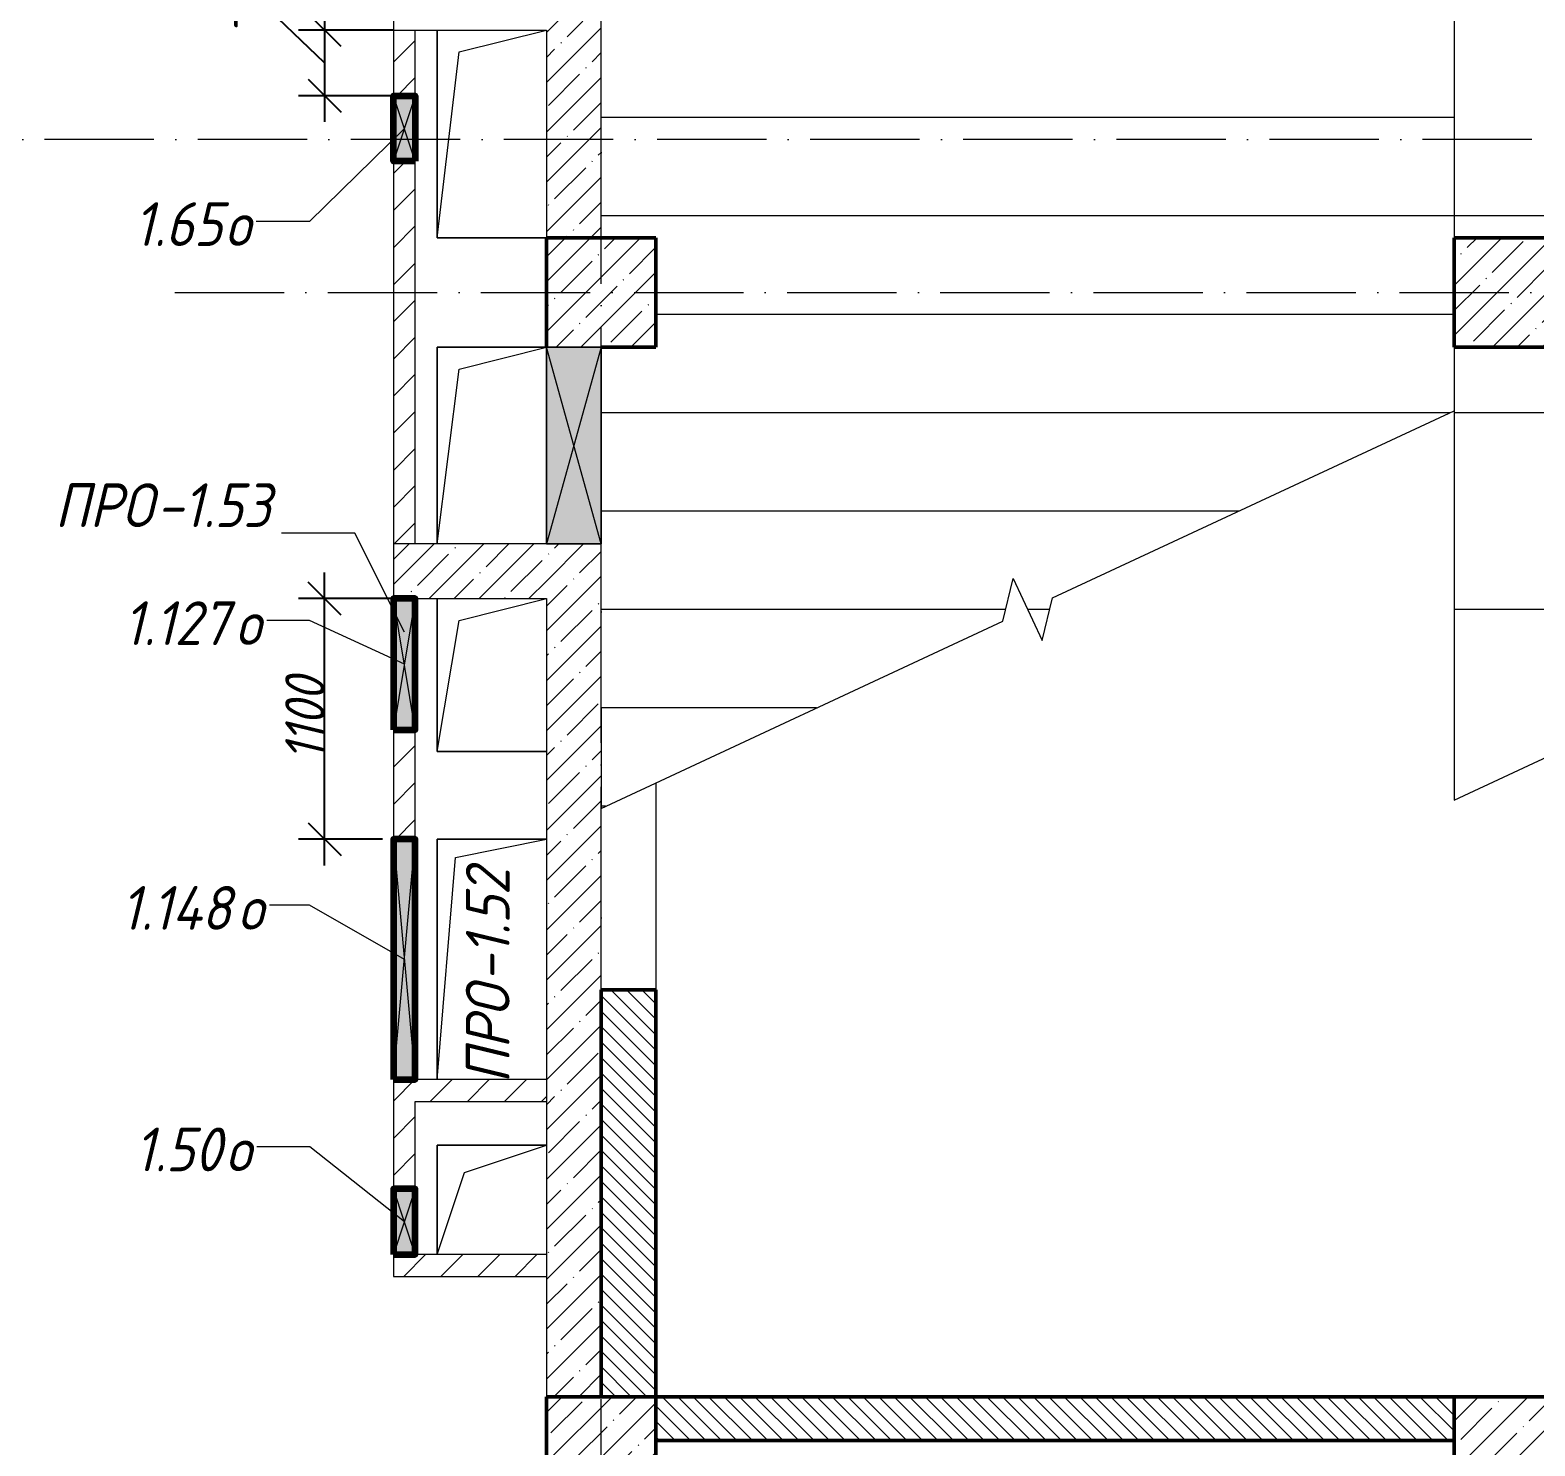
# Model space of a CAD drawing. Header units: millimetres. Extents: x -356862 to 418287, y 0 to 839748.
# Drawn here: x -169276 to -162396, y 476522 to 482997 of the extents above; entities that cross this region are included whole.
import ezdxf

# ---------------------------------------------------------------- set-up
doc = ezdxf.new("R2010")
doc.units = ezdxf.units.MM
doc.linetypes.add('50_200_ШТРИХ_1Т_ш5_п1_п1_', pattern=[700, 500, -100, 0, -100])
for name, color, linetype, lineweight in [('9.7) Заделка 956 шт', 6, 'Continuous', 158), ('A-____-____-DIMS', 7, 'Continuous', 9), ('A-DETL-GENF-OTLN', 7, 'Continuous', 9), ('A-FLOR-____-OTLN', 7, 'Continuous', 9), ('A-GENM-____-IDEN', 7, 'Continuous', 9), ('A-GENM-____-OTLN', 7, 'Continuous', 9), ('A-GLAZ-____-IDEN', 7, 'Continuous', 9), ('A-GLAZ-____-OTLN', 7, 'Continuous', 9), ('A-WALL-____-MCUT-1', 7, 'Continuous', 9), ('A-WALL-____-MCUT-2', 7, 'Continuous', 50), ('A-WALL-____-PATT-1', 7, 'Continuous', 9), ('A-WALL-FNSH-MCUT-1', 7, 'Continuous', 9), ('I-WALL-____-OTLN', 7, 'Continuous', 9), ('S-COLS-____-MCUT', 7, 'Continuous', 50), ('S-COLS-____-OTLN', 7, 'Continuous', 9), ('S-GRID-____-OTLN-1', 7, '50_200_ШТРИХ_1Т_ш5_п1_п1_', 9), ('S-STRS-____-MBND', 7, 'Continuous', 9), ('S-STRS-____-OTLN-1', 7, 'Continuous', 9)]:
    doc.layers.add(name, color=color, linetype=linetype, lineweight=lineweight)
doc.layers.add('A-GLAZ-____-OTLN-1', color=7, linetype='Continuous', lineweight=9, true_color=0xc0c0c0)
doc.styles.add('ISOCPEUR_I_10', font='isocpeui.ttf', dxfattribs={"width": 0.9, "height": 180})
doc.styles.add('ISOCPEUR_I_9', font='isocpeui.ttf', dxfattribs={"width": 0.9, "height": 250})
doc.dimstyles.new('ISO-1_8_0_9К_СРЕДНИЙ_Кладочные_3', dxfattribs={"dimscale": 304.8, "dimtxt": 179.276612, "dimasz": 0.492126, "dimexe": 0.393701, "dimexo": 0, "dimgap": 0, "dimtad": 1, "dimdec": 3, "dimrnd": 0.001, "dimdsep": 46, "dimtxsty": 'ISOCPEUR_I_10', "dimblk1": 'OBLIQUE', "dimblk2": 'OBLIQUE', "dimsah": 1, "dimcen": 0.09, "dimdle": 0.393701, "dimazin": 0, "dimtfac": 1, "dimtdec": 4, "dimtix": 1, "dimtmove": 0, "dimatfit": 3, "dimfxl": 1, "dimtvp": 1, "dimtolj": 1, "dimtzin": 0, "dimarcsym": 2})
doc.dimstyles.new('ISO-1_8_0_9К_СРЕДНИЙ_Кладочные_4', dxfattribs={"dimscale": 304.8, "dimtxt": 179.276612, "dimasz": 0.492126, "dimexe": 0.393701, "dimexo": 0, "dimgap": 0, "dimtad": 1, "dimdec": 3, "dimrnd": 0.001, "dimdsep": 46, "dimtxsty": 'ISOCPEUR_I_10', "dimblk1": 'OBLIQUE', "dimblk2": 'OBLIQUE', "dimsah": 1, "dimcen": 0.09, "dimdle": 0.393701, "dimazin": 0, "dimtfac": 1, "dimtdec": 4, "dimtix": 1, "dimtmove": 1, "dimatfit": 3, "dimfxl": 1, "dimtvp": 1, "dimtolj": 1, "dimtzin": 0, "dimarcsym": 2})
pattern_1 = [(45, (-176515.07, 459015.94), (-114.0493, 114.0493), []), (45, (-176401.02, 459015.94), (-114.0493, 114.0493), [201.612, -40.322, 3.353, -36.97])]
pattern_2 = [(135, (-176515.067, 459015.94), (-35.35534, -35.35534), [])]
pattern_3 = [(45, (-176515.07, 459015.94), (-84.8528, 84.8528), [])]

# ---------------------------------------------------------------- blocks, each defined once
blk = doc.blocks.new('BSC_Колонна _Прямоугольная - 500х700-V5-АР1_План отверстий 1 этажа в осях 1-64_А-ГГ')
at = {"layer": 'S-COLS-____-OTLN'}
h = blk.add_hatch(dxfattribs=at)
h.set_pattern_fill('FP_33', color=256, style=0, pattern_type=2)
h.set_pattern_definition([(315, (-22781.04, 14100), (114.0493, 114.0493), []), (315, (-22781.04, 13985.95), (114.0493, 114.0493), [201.613, -40.323, 3.353, -36.97])])
h.paths.add_polyline_path([(-250, 350), (-250, -350), (250, -350), (250, 350)], flags=0)
at = {"layer": 'S-COLS-____-MCUT'}
for p, q in [((250, 350), (-250, 350)), ((-250, 350), (-250, -350)), ((250, -350), (250, 350)), ((-250, -350), (250, -350))]:
    blk.add_line(p, q, dxfattribs=at)
blk = doc.blocks.new('BSC_Колонна _Прямоугольная - 500х500-V115-АР1_План отверстий 1 этажа в осях 1-64_А-ГГ')
at = {"layer": 'S-COLS-____-OTLN'}
h = blk.add_hatch(dxfattribs=at)
h.set_pattern_fill('FP_148', color=256, style=0, pattern_type=2)
h.set_pattern_definition([(45, (-9850, -17481.04), (-114.0493, 114.0493), []), (45, (-9735.95, -17481.04), (-114.0493, 114.0493), [201.613, -40.323, 3.353, -36.97])])
h.paths.add_polyline_path([(-250, -250), (250, -250), (250, 250), (-250, 250)], flags=0)
at = {"layer": 'S-COLS-____-MCUT'}
for p, q in [((250, 250), (-250, 250)), ((-250, 250), (-250, -250)), ((250, -250), (250, 250)), ((-250, -250), (250, -250))]:
    blk.add_line(p, q, dxfattribs=at)
blk = doc.blocks.new('BSC_Колонна _Прямоугольная - 500х700-V120-АР1_План отверстий 1 этажа в осях 1-64_А-ГГ')
at = {"layer": 'S-COLS-____-OTLN'}
h = blk.add_hatch(dxfattribs=at)
h.set_pattern_fill('FP_153', color=256, style=0, pattern_type=2)
h.set_pattern_definition([(315, (-17481.04, 14100), (114.0493, 114.0493), []), (315, (-17481.04, 13985.95), (114.0493, 114.0493), [201.612, -40.322, 3.353, -36.97])])
h.paths.add_polyline_path([(-250, 350), (-250, -350), (250, -350), (250, 350)], flags=0)
at = {"layer": 'S-COLS-____-MCUT'}
for p, q in [((250, 350), (-250, 350)), ((-250, 350), (-250, -350)), ((250, -350), (250, 350)), ((-250, -350), (250, -350))]:
    blk.add_line(p, q, dxfattribs=at)
blk = doc.blocks.new('AR_Отверстие прямоугольное _в стене__БезПР - AR_Отверстие прямоугольное _в стене__БезПР-30590124-АР1_План отверстий 1 этажа в осях 1-64_А-ГГ')
at = {"layer": 'A-GLAZ-____-OTLN-1'}
blk.add_hatch(color=256, dxfattribs=at).paths.add_polyline_path([(450, -125), (450, 125), (-450, 125), (-450, -125)], flags=0)
at = {"layer": 'A-DETL-GENF-OTLN'}
for p, q in [((-450, -125), (-450, 125)), ((-450, 125), (450, 125)), ((450, 125), (-450, -125)), ((-450, 125), (450, -125)), ((450, 125), (-450, 125)), ((-450, 125), (-450, -125)), ((450, 125), (450, -125)), ((450, -125), (450, 125)), ((450, -125), (-450, -125)), ((-450, -125), (450, -125))]:
    blk.add_line(p, q, dxfattribs=at)
at = {"layer": 'A-GLAZ-____-OTLN'}
blk.add_line((450, 125), (-450, 125), dxfattribs=at)
blk = doc.blocks.new('AR_Отверстие прямоугольное _в плите_ - AR_Отверстие прямоугольное _в плите_-30552711-АР1_План отверстий 1 этажа в осях 1-64_А-ГГ')
at = {"layer": 'A-GENM-____-OTLN'}
for p, q in [((250, 550), (-250, 550)), ((-250, 550), (-250, -550)), ((-166.7, 466.7), (250, 550)), ((-250, -550), (-166.7, 466.7))]:
    blk.add_line(p, q, dxfattribs=at)
blk = doc.blocks.new('AR_Отверстие прямоугольное _в плите_ - AR_Отверстие прямоугольное _в плите_-30552826-АР1_План отверстий 1 этажа в осях 1-64_А-ГГ')
at = {"layer": 'A-GENM-____-OTLN'}
for p, q in [((-250, 475), (-250, -475)), ((-150, 375), (250, 475)), ((-250, -475), (-150, 375)), ((-250, -475), (250, -475))]:
    blk.add_line(p, q, dxfattribs=at)
blk = doc.blocks.new('AR_Отверстие прямоугольное _в плите_ - AR_Отверстие прямоугольное _в плите_-V200-АР1_План отверстий 1 этажа в осях 1-64_А-ГГ')
at = {"layer": 'A-GENM-____-OTLN'}
for p, q in [((250, 450), (-250, 450)), ((-250, 450), (-250, -450)), ((-150, 350), (250, 450)), ((-250, -450), (-150, 350))]:
    blk.add_line(p, q, dxfattribs=at)
blk = doc.blocks.new('AR_Отверстие прямоугольное _в плите_ - AR_Отверстие прямоугольное _в плите_-V201-АР1_План отверстий 1 этажа в осях 1-64_А-ГГ')
at = {"layer": 'A-GENM-____-OTLN'}
for p, q in [((-250, 350), (-250, -350)), ((-150, 250), (250, 350)), ((-250, -350), (-150, 250)), ((-250, -350), (250, -350))]:
    blk.add_line(p, q, dxfattribs=at)
blk = doc.blocks.new('AR_Отверстие прямоугольное _в плите_ - AR_Отверстие прямоугольное _в плите_-V207-АР1_План отверстий 1 этажа в осях 1-64_А-ГГ')
at = {"layer": 'A-GENM-____-OTLN'}
for p, q in [((250, 250), (-250, 250)), ((-250, 250), (-250, -250)), ((-125, 125), (250, 250)), ((-250, -250), (-125, 125))]:
    blk.add_line(p, q, dxfattribs=at)
blk = doc.blocks.new('AR_Отверстие прямоугольное _в стене__БезПР - AR_Отверстие прямоугольное _в стене__БезПР-36428157-АР1_План отверстий 1 этажа в осях 1-64_А-ГГ')
at = {"layer": 'A-GLAZ-____-OTLN'}
blk.add_hatch(color=256, dxfattribs=at).paths.add_polyline_path([(150, 50), (-150, 50), (-150, -50), (150, -50)], flags=0)
at = {"layer": 'A-DETL-GENF-OTLN'}
for p, q in [((-150, -50), (-150, 50)), ((-150, 50), (150, 50)), ((150, 50), (-150, -50)), ((-150, 50), (150, -50)), ((150, 50), (-150, 50)), ((-150, 50), (-150, -50)), ((150, 50), (150, -50)), ((150, -50), (150, 50)), ((150, -50), (-150, -50)), ((-150, -50), (150, -50))]:
    blk.add_line(p, q, dxfattribs=at)
at = {"layer": 'A-GLAZ-____-OTLN'}
blk.add_line((150, 50), (-150, 50), dxfattribs=at)
blk = doc.blocks.new('AR_Отверстие прямоугольное _в стене_ - AR_Отверстие прямоугольное _в стене__ОВ-36776093-АР1_План отверстий 1 этажа в осях 1-64_А-ГГ')
at = {"layer": 'A-GLAZ-____-OTLN'}
blk.add_hatch(color=256, dxfattribs=at).paths.add_polyline_path([(300, -50), (300, 50), (-300, 50), (-300, -50), (-293.3, -50)], flags=0)
at = {"layer": 'A-DETL-GENF-OTLN'}
for p, q in [((-300, -50), (-300, 50)), ((-300, 50), (300, 50)), ((300, 50), (-300, -50)), ((-300, 50), (300, -50)), ((300, 50), (-300, 50)), ((-300, 50), (-300, -50)), ((300, 50), (300, -50)), ((300, -50), (300, 50)), ((300, -50), (-300, -50)), ((-300, -50), (300, -50))]:
    blk.add_line(p, q, dxfattribs=at)
blk = doc.blocks.new('AR_Отверстие прямоугольное _в стене__БезПР - AR_Отверстие прямоугольное _в стене__БезПР-36428461-АР1_План отверстий 1 этажа в осях 1-64_А-ГГ')
at = {"layer": 'A-GLAZ-____-OTLN'}
blk.add_hatch(color=256, dxfattribs=at).paths.add_polyline_path([(-150, -50), (150, -50), (150, 50), (-150, 50)], flags=0)
at = {"layer": 'A-DETL-GENF-OTLN'}
for p, q in [((-150, -50), (-150, 50)), ((-150, 50), (150, 50)), ((150, 50), (-150, -50)), ((-150, 50), (150, -50)), ((150, 50), (-150, 50)), ((-150, 50), (-150, -50)), ((150, 50), (150, -50)), ((150, -50), (150, 50)), ((150, -50), (-150, -50)), ((-150, -50), (150, -50))]:
    blk.add_line(p, q, dxfattribs=at)
blk = doc.blocks.new('AR_Отверстие прямоугольное _в стене_ - AR_Отверстие прямоугольное _в стене__ОВ-36889588-АР1_План отверстий 1 этажа в осях 1-64_А-ГГ')
at = {"layer": 'A-GLAZ-____-OTLN'}
blk.add_hatch(color=256, dxfattribs=at).paths.add_polyline_path([(-550, -50), (550, -50), (550, 50), (-550, 50)], flags=0)
at = {"layer": 'A-DETL-GENF-OTLN'}
for p, q in [((-550, -50), (-550, 50)), ((-550, 50), (550, 50)), ((550, 50), (-550, -50)), ((-550, 50), (550, -50)), ((550, 50), (-550, 50)), ((-550, 50), (-550, -50)), ((550, 50), (550, -50)), ((550, -50), (550, 50)), ((550, -50), (-550, -50)), ((-550, -50), (550, -50))]:
    blk.add_line(p, q, dxfattribs=at)
blk = doc.blocks.new('_Oblique')
at = {"color": 0, "linetype": 'ByBlock', "lineweight": -2}
blk.add_line((-0.5, -0.5), (0.5, 0.5), dxfattribs=at)
blk = doc.blocks.new('*D13396')
at = {"layer": 'A-____-____-DIMS', "color": 0, "lineweight": -2, "transparency": 16777216}
for p, q in [((-168386.5, 483285.9), (-168730.6, 483285.9)), ((-167929.7, 482847), (-168386.5, 483285.9)), ((-167929.7, 483117), (-167929.7, 482577)), ((-167615.1, 482997), (-168049.7, 482997)), ((-167615.1, 482697), (-168049.7, 482697))]:
    blk.add_line(p, q, dxfattribs=at)
at = {"layer": 'Defpoints', "color": 0, "transparency": 16777216}
for p in [(-167615.1, 482997), (-167929.7, 482697), (-167615.1, 482697)]:
    blk.add_point(p, dxfattribs=at)
at = {"layer": 'A-____-____-DIMS', "color": 0, "lineweight": -2, "transparency": 16777216, "xscale": 150, "yscale": 150, "zscale": 150}
for p, rotation in [((-167929.7, 482997), 90), ((-167929.7, 482697), 270)]:
    blk.add_blockref('_Oblique', p, dxfattribs=dict(at, rotation=rotation))
at = {"layer": 'A-____-____-DIMS', "color": 0, "transparency": 16777216, "insert": (-168506.5, 482996.3), "char_height": 180, "width": 409.578, "attachment_point": 1, "rotation": 90, "line_spacing_factor": 1.149209, "style": 'ISOCPEUR_I_10'}
blk.add_mtext('\\A1;300', dxfattribs=at)
blk = doc.blocks.new('*D13397')
at = {"layer": 'A-____-____-DIMS', "color": 0, "lineweight": -2, "transparency": 16777216}
for p, q in [((-167929.7, 479177), (-167929.7, 480517)), ((-167615.1, 480397), (-168049.7, 480397)), ((-167665.1, 479297), (-168049.7, 479297))]:
    blk.add_line(p, q, dxfattribs=at)
at = {"layer": 'Defpoints', "color": 0, "transparency": 16777216}
for p in [(-167929.7, 480397), (-167615.1, 480397), (-167665.1, 479297)]:
    blk.add_point(p, dxfattribs=at)
at = {"layer": 'A-____-____-DIMS', "color": 0, "lineweight": -2, "transparency": 16777216, "xscale": 150, "yscale": 150, "zscale": 150}
for p, rotation in [((-167929.7, 480397), 90), ((-167929.7, 479297), 270)]:
    blk.add_blockref('_Oblique', p, dxfattribs=dict(at, rotation=rotation))
at = {"layer": 'A-____-____-DIMS', "color": 0, "transparency": 16777216, "insert": (-168019.7, 479847), "char_height": 180, "width": 463.361, "attachment_point": 5, "rotation": 90, "style": 'ISOCPEUR_I_10'}
blk.add_mtext('\\A1;1100', dxfattribs=at)

msp = doc.modelspace()

# ---------------------------------------------------------------- hatches: boundary and pattern name
at = {"layer": 'A-WALL-____-PATT-1'}
h = msp.add_hatch(dxfattribs=at)
h.set_pattern_fill('FP_27', color=256, style=0, pattern_type=2)
h.set_pattern_definition(pattern_1)
h.paths.add_polyline_path([(-166665.0675, 482046.983), (-166665.0675, 484296.983), (-166915.0675, 484296.983), (-166915.0675, 482046.983)], flags=0)
h = msp.add_hatch(dxfattribs=at)
h.set_pattern_fill('FP_4', color=256, style=0, pattern_type=2)
h.set_pattern_definition(pattern_3)
h.paths.add_polyline_path([(-167615.0675, 480646.983), (-167515.0675, 480646.983), (-167515.0675, 482396.983), (-167615.0675, 482396.983), (-167615.0675, 482110.2708)], flags=0)
h.paths.add_polyline_path([(-167615.0675, 482696.983), (-167515.0675, 482696.983), (-167515.0675, 482996.983), (-167615.0675, 482996.983)], flags=0)
h = msp.add_hatch(dxfattribs=at)
h.set_pattern_fill('FP_27', color=256, style=0, pattern_type=2)
h.set_pattern_definition(pattern_1)
h.paths.add_polyline_path([(-167615.0675, 480396.983), (-166915.0675, 480396.983), (-166915.0675, 480646.983), (-167615.0675, 480646.983)], flags=0)
h = msp.add_hatch(dxfattribs=at)
h.set_pattern_fill('FP_27', color=256, style=0, pattern_type=2)
h.set_pattern_definition(pattern_1)
h.paths.add_polyline_path([(-166915.0675, 476746.983), (-166665.0675, 476746.983), (-166665.0675, 480646.983), (-166915.0675, 480646.983), (-166915.0675, 476950.3069)], flags=0)
h = msp.add_hatch(dxfattribs=at)
h.set_pattern_fill('FP_4', color=256, style=0, pattern_type=2)
h.set_pattern_definition(pattern_3)
h.paths.add_polyline_path([(-167615.0675, 477696.983), (-167515.0675, 477696.983), (-167515.0675, 478196.983), (-167615.0675, 478196.983)], flags=0)
h.paths.add_polyline_path([(-167515.0675, 479296.983), (-167515.0675, 479796.983), (-167615.0675, 479796.983), (-167615.0675, 479296.983), (-167565.0675, 479296.983)], flags=0)
h = msp.add_hatch(dxfattribs=at)
h.set_pattern_fill('FP_6', color=256, style=0, pattern_type=2)
h.set_pattern_definition(pattern_2)
h.paths.add_polyline_path([(-166415.0675, 476746.983), (-166415.0675, 478608.0363), (-166665.0675, 478608.0363), (-166665.0675, 476746.983)], flags=0)
h = msp.add_hatch(dxfattribs=at)
h.set_pattern_fill('FP_4', color=256, style=0, pattern_type=2)
h.set_pattern_definition(pattern_3)
h.paths.add_polyline_path([(-166915.0675, 478096.983), (-166915.0675, 478196.983), (-167515.0675, 478196.983), (-167515.0675, 478096.983)], flags=0)
h = msp.add_hatch(dxfattribs=at)
h.set_pattern_fill('FP_4', color=256, style=0, pattern_type=2)
h.set_pattern_definition(pattern_3)
h.paths.add_polyline_path([(-167515.0675, 477296.983), (-166915.0675, 477296.983), (-166915.0675, 477396.983), (-167615.0675, 477396.983), (-167615.0675, 477296.983)], flags=0)
h = msp.add_hatch(dxfattribs=at)
h.set_pattern_fill('FP_6', color=256, style=0, pattern_type=2)
h.set_pattern_definition(pattern_2)
h.paths.add_polyline_path([(-162765.0675, 476546.983), (-162765.0675, 476746.983), (-166415.0675, 476746.983), (-166415.0675, 476546.983), (-165925.2318, 476546.983)], flags=0)
at = {"layer": 'S-COLS-____-OTLN'}
h = msp.add_hatch(dxfattribs=at)
h.set_pattern_fill('FP_27', color=256, style=0, pattern_type=2)
h.set_pattern_definition(pattern_1)
h.paths.add_polyline_path([(-166915.0675, 481546.983), (-166415.0675, 481546.983), (-166415.0675, 482046.983), (-166915.0675, 482046.983)], flags=0)

# ---------------------------------------------------------------- linework, layer by layer
at = {"layer": '9.7) Заделка 956 шт'}
for points in [[(-167515.0675, 482396.983), (-167615.0675, 482396.983), (-167615.0675, 482696.983), (-167515.0675, 482696.983)], [(-167615.0675, 479796.983), (-167515.0675, 479796.983), (-167515.0675, 480396.983), (-167615.0675, 480396.983)], [(-167615.0675, 478196.983), (-167515.0675, 478196.983), (-167515.0675, 479296.983), (-167615.0675, 479296.983)], [(-167615.0675, 477396.983), (-167515.0675, 477396.983), (-167515.0675, 477696.983), (-167615.0675, 477696.983)]]:
    msp.add_lwpolyline(points, close=True, dxfattribs=at)
at = {"layer": 'A-FLOR-____-OTLN'}
for p, q in [((-167415.0675, 482046.983), (-167415.0675, 482996.983)), ((-166915.0675, 482046.983), (-167415.0675, 482046.983)), ((-167415.0675, 481546.983), (-166915.0675, 481546.983)), ((-167415.0675, 480646.983), (-167415.0675, 481546.983)), ((-167415.0675, 479696.983), (-167415.0675, 480396.983)), ((-166915.0675, 479696.983), (-167415.0675, 479696.983)), ((-167415.0675, 479296.983), (-166915.0675, 479296.983)), ((-167415.0675, 478196.983), (-167415.0675, 479296.983)), ((-167415.0675, 477896.983), (-166915.0675, 477896.983)), ((-167415.0675, 477396.983), (-167415.0675, 477896.983))]:
    msp.add_line(p, q, dxfattribs=at)
at = {"layer": 'A-GENM-____-IDEN'}
for p, q in [((-167790.8726, 480696.9292), (-168127.4662, 480696.9292)), ((-167565.0675, 480244.0813), (-167790.8726, 480696.9292))]:
    msp.add_line(p, q, dxfattribs=at)
at = {"layer": 'A-GLAZ-____-IDEN'}
for p, q in [((-167565.0675, 482546.983), (-167998.7688, 482122.0571)), ((-167998.7688, 482122.0571), (-168241.9598, 482122.0571)), ((-167998.7688, 480297.0571), (-168194.2582, 480297.0571)), ((-167565.0675, 480096.983), (-167998.7688, 480297.0571)), ((-167998.7688, 478994.8133), (-168182.1039, 478994.8133)), ((-167565.0675, 478746.983), (-167998.7688, 478994.8133)), ((-167997.2847, 477890.3578), (-168238.9915, 477890.3578)), ((-167565.0675, 477546.983), (-167997.2847, 477890.3578))]:
    msp.add_line(p, q, dxfattribs=at)
at = {"layer": 'A-WALL-____-MCUT-1'}
for p, q in [((-166665.0675, 482046.983), (-166665.0675, 484296.983)), ((-167615.0675, 483246.983), (-167615.0675, 482996.983)), ((-167615.0675, 482996.983), (-166915.0675, 482996.983)), ((-166915.0675, 482996.983), (-166915.0675, 482046.983)), ((-166915.0675, 482046.983), (-166665.0675, 482046.983)), ((-166915.0675, 480646.983), (-167615.0675, 480646.983)), ((-167615.0675, 480646.983), (-167615.0675, 480396.983)), ((-166665.0675, 479896.983), (-166665.0675, 480646.983)), ((-167515.0675, 480396.983), (-166915.0675, 480396.983)), ((-166915.0675, 480396.983), (-166915.0675, 476746.983)), ((-166665.0675, 476746.983), (-166665.0675, 479437.683))]:
    msp.add_line(p, q, dxfattribs=at)
at = {"layer": 'A-WALL-____-MCUT-2'}
for p, q in [((-166665.0675, 478608.0363), (-166665.0675, 476746.983)), ((-166415.0675, 478608.0363), (-166665.0675, 478608.0363)), ((-166415.0675, 476746.983), (-166415.0675, 478608.0363)), ((-162765.0675, 476746.983), (-166415.0675, 476746.983)), ((-166415.0675, 476546.983), (-162765.0675, 476546.983))]:
    msp.add_line(p, q, dxfattribs=at)
at = {"layer": 'A-WALL-FNSH-MCUT-1'}
for p, q in [((-167615.0675, 482996.983), (-167615.0675, 482696.983)), ((-167615.0675, 482996.983), (-167615.0675, 482996.983)), ((-167515.0675, 482696.983), (-167515.0675, 482996.983)), ((-167615.0675, 482396.983), (-167615.0675, 480646.983)), ((-167515.0675, 480646.983), (-167515.0675, 482396.983)), ((-167615.0675, 480646.983), (-167615.0675, 480646.983)), ((-167615.0675, 479796.983), (-167615.0675, 479296.983)), ((-167515.0675, 479296.983), (-167515.0675, 479796.983)), ((-167615.0675, 478196.983), (-167615.0675, 477696.983)), ((-166915.0675, 478196.983), (-167515.0675, 478196.983)), ((-167515.0675, 478096.983), (-166915.0675, 478096.983)), ((-167515.0675, 477696.983), (-167515.0675, 478096.983)), ((-167615.0675, 477396.983), (-167615.0675, 477296.983)), ((-166915.0675, 477396.983), (-167515.0675, 477396.983)), ((-167615.0675, 477296.983), (-166915.0675, 477296.983))]:
    msp.add_line(p, q, dxfattribs=at)
at = {"layer": 'I-WALL-____-OTLN'}
msp.add_line((-166415.0675, 479554.2599), (-166415.0675, 478608.0363), dxfattribs=at)
at = {"layer": 'S-COLS-____-MCUT'}
for p, q in [((-166415.0675, 482046.983), (-166915.0675, 482046.983)), ((-166915.0675, 482046.983), (-166915.0675, 481546.983)), ((-166415.0675, 481546.983), (-166415.0675, 482046.983)), ((-166665.0675, 481546.983), (-166415.0675, 481546.983))]:
    msp.add_line(p, q, dxfattribs=at)
at = {"layer": 'S-GRID-____-OTLN-1'}
for p, q in [((-166665.0675, 454533.3346), (-166665.0675, 508896.9006)), ((-149807.3283, 482496.983), (-181183.8377, 482496.983)), ((-168615.0675, 481796.983), (-149807.3283, 481796.983))]:
    msp.add_line(p, q, dxfattribs=at)
at = {"layer": 'S-STRS-____-MBND'}
for p, q in [((-164601.779, 480399.8102), (-162765.0675, 481256.2829)), ((-162765.0675, 479475.0139), (-159078.3559, 481194.1557)), ((-164828.3559, 480294.1557), (-164781.1016, 480488.5935)), ((-164781.1016, 480488.5935), (-164649.0334, 480205.3724)), ((-164649.0334, 480205.3724), (-164601.779, 480399.8102)), ((-166665.0675, 479437.683), (-164828.3559, 480294.1557))]:
    msp.add_line(p, q, dxfattribs=at)
at = {"layer": 'S-STRS-____-OTLN-1'}
for p, q in [((-162765.0675, 483046.983), (-162765.0675, 482146.983)), ((-162765.0675, 482596.983), (-166665.0675, 482596.983)), ((-162765.0675, 482596.983), (-166665.0675, 482596.983)), ((-162765.0675, 482596.983), (-162765.0675, 482146.983)), ((-162765.0675, 482146.983), (-166665.0675, 482146.983)), ((-162765.0675, 482146.983), (-166665.0675, 482146.983)), ((-162765.0675, 482146.983), (-162765.0675, 482046.983)), ((-157035.0112, 482146.983), (-162765.0675, 482146.983)), ((-157035.0112, 482146.983), (-162765.0675, 482146.983)), ((-162765.0675, 481696.983), (-166415.0675, 481696.983)), ((-162765.0675, 481696.983), (-166415.0675, 481696.983)), ((-162765.0675, 481546.983), (-162765.0675, 481256.2829)), ((-162765.0675, 481546.983), (-162765.0675, 481246.983)), ((-162785.0112, 481246.983), (-166665.0675, 481246.983)), ((-162785.0112, 481246.983), (-166665.0675, 481246.983)), ((-162765.0675, 481246.983), (-162765.0675, 480346.983)), ((-159065.5173, 481246.983), (-162765.0675, 481246.983)), ((-159065.5173, 481246.983), (-162765.0675, 481246.983)), ((-163750.0394, 480796.983), (-166665.0675, 480796.983)), ((-163750.0394, 480796.983), (-166665.0675, 480796.983)), ((-164815.5173, 480346.983), (-166665.0675, 480346.983)), ((-164815.5173, 480346.983), (-166665.0675, 480346.983)), ((-164614.6176, 480346.983), (-164715.0675, 480346.983)), ((-164614.6176, 480346.983), (-164715.0675, 480346.983)), ((-162765.0675, 480346.983), (-162765.0675, 479475.0139)), ((-160895.1237, 480346.983), (-162765.0675, 480346.983)), ((-160895.1237, 480346.983), (-162765.0675, 480346.983)), ((-166665.0675, 479896.983), (-166665.0675, 479446.983)), ((-165680.0956, 479896.983), (-166665.0675, 479896.983)), ((-165680.0956, 479896.983), (-166665.0675, 479896.983)), ((-166665.0675, 479446.983), (-166665.0675, 479437.683)), ((-166645.1237, 479446.983), (-166665.0675, 479446.983)), ((-166645.1237, 479446.983), (-166665.0675, 479446.983))]:
    msp.add_line(p, q, dxfattribs=at)

# ---------------------------------------------------------------- block references
at = {"layer": 'A-GENM-____-OTLN'}
for name, p in [('AR_Отверстие прямоугольное _в плите_ - AR_Отверстие прямоугольное _в плите_-30552826-АР1_План отверстий 1 этажа в осях 1-64_А-ГГ', (-167165.0675, 482521.983)), ('AR_Отверстие прямоугольное _в плите_ - AR_Отверстие прямоугольное _в плите_-V200-АР1_План отверстий 1 этажа в осях 1-64_А-ГГ', (-167165.0675, 481096.983)), ('AR_Отверстие прямоугольное _в плите_ - AR_Отверстие прямоугольное _в плите_-V201-АР1_План отверстий 1 этажа в осях 1-64_А-ГГ', (-167165.0675, 480046.983)), ('AR_Отверстие прямоугольное _в плите_ - AR_Отверстие прямоугольное _в плите_-30552711-АР1_План отверстий 1 этажа в осях 1-64_А-ГГ', (-167165.0675, 478746.983)), ('AR_Отверстие прямоугольное _в плите_ - AR_Отверстие прямоугольное _в плите_-V207-АР1_План отверстий 1 этажа в осях 1-64_А-ГГ', (-167165.0675, 477646.983))]:
    msp.add_blockref(name, p, dxfattribs=at)
at = {"layer": 'A-GLAZ-____-OTLN'}
for name, p, rotation in [('AR_Отверстие прямоугольное _в стене__БезПР - AR_Отверстие прямоугольное _в стене__БезПР-36428157-АР1_План отверстий 1 этажа в осях 1-64_А-ГГ', (-167565.0675, 482546.983), 269.9999999999999), ('AR_Отверстие прямоугольное _в стене__БезПР - AR_Отверстие прямоугольное _в стене__БезПР-30590124-АР1_План отверстий 1 этажа в осях 1-64_А-ГГ', (-166790.0675, 481096.983), 269.9999999999999), ('AR_Отверстие прямоугольное _в стене_ - AR_Отверстие прямоугольное _в стене__ОВ-36776093-АР1_План отверстий 1 этажа в осях 1-64_А-ГГ', (-167565.0675, 480096.983), 269.9999999999999), ('AR_Отверстие прямоугольное _в стене_ - AR_Отверстие прямоугольное _в стене__ОВ-36889588-АР1_План отверстий 1 этажа в осях 1-64_А-ГГ', (-167565.0675, 478746.983), 89.99999999999991), ('AR_Отверстие прямоугольное _в стене__БезПР - AR_Отверстие прямоугольное _в стене__БезПР-36428461-АР1_План отверстий 1 этажа в осях 1-64_А-ГГ', (-167565.0675, 477546.983), 269.9999999999999)]:
    msp.add_blockref(name, p, dxfattribs=dict(at, rotation=rotation))
at = {"layer": 'S-COLS-____-OTLN', "rotation": 89.9999999999999}
for name, p in [('BSC_Колонна _Прямоугольная - 500х700-V5-АР1_План отверстий 1 этажа в осях 1-64_А-ГГ', (-162415.0675, 481796.983)), ('BSC_Колонна _Прямоугольная - 500х700-V120-АР1_План отверстий 1 этажа в осях 1-64_А-ГГ', (-162415.0675, 476496.983))]:
    msp.add_blockref(name, p, dxfattribs=at)
at = {"layer": 'S-COLS-____-OTLN'}
msp.add_blockref('BSC_Колонна _Прямоугольная - 500х500-V115-АР1_План отверстий 1 этажа в осях 1-64_А-ГГ', (-166665.0675, 476496.983), dxfattribs=at)

# ---------------------------------------------------------------- texts
at = {"layer": 'A-GENM-____-IDEN', "char_height": 200, "attachment_point": 1, "style": 'ISOCPEUR_I_9'}
for s, insert, width in [('ПРО', (-169163.2241, 480924.0453), 562.784625), ('-1.53', (-168698.8804, 480924.0453), 663.79725)]:
    msp.add_mtext(s, dxfattribs=dict(at, insert=insert, width=width))
at = {"layer": 'A-GENM-____-IDEN', "char_height": 200, "attachment_point": 1, "rotation": 90, "style": 'ISOCPEUR_I_9'}
for s, insert, width in [('-1.52', (-167283.6921, 478643.6594), 663.79725), ('ПРО', (-167283.6921, 478179.3156), 562.784625)]:
    msp.add_mtext(s, dxfattribs=dict(at, insert=insert, width=width))
at = {"layer": 'A-GLAZ-____-IDEN', "char_height": 200, "attachment_point": 1, "style": 'ISOCPEUR_I_9'}
for s, insert, width in [('1.65', (-168801.4114, 482209.6717), 505.063125), ('\\fISOCPEUR|b0|i1|c204|p34|;\\W.9;о', (-168384.6926, 482209.6717), 158.734125), ('1.127', (-168849.1114, 480384.6717), 620.506125), ('\\fISOCPEUR|b0|i1|c204|p34|;\\W.9;о', (-168337.1426, 480384.6717), 158.734125), ('1.148', (-168861.2614, 479082.4278), 649.366875), ('\\fISOCPEUR|b0|i1|c204|p34|;\\W.9;о', (-168325.4801, 479082.4278), 158.734125), ('1.50', (-168798.4431, 477977.9723), 505.063125), ('\\fISOCPEUR|b0|i1|c204|p34|;\\W.9;о', (-168381.7244, 477977.9723), 158.734125)]:
    msp.add_mtext(s, dxfattribs=dict(at, insert=insert, width=width))

# ---------------------------------------------------------------- dimensions: what is measured, and where the dimension line sits
at = {"layer": 'A-____-____-DIMS'}
dim = msp.add_linear_dim(base=(-167929.6728, 482696.983), p1=(-167615.0675, 482996.983), p2=(-167615.0675, 482696.983), angle=90, dimstyle='ISO-1_8_0_9К_СРЕДНИЙ_Кладочные_4', override={"dimpost": '<>', "dimfxl": 300}, dxfattribs=at)
dim.commit()
dim.dimension.update_dxf_attribs({"geometry": '*D13396', "text_midpoint": (-168386.4545, 483285.8597), "dimtype": 160, "text_rotation": 90})
dim = msp.add_linear_dim(base=(-167929.6728, 480396.983), p1=(-167665.0675, 479296.983), p2=(-167615.0675, 480396.983), angle=90, dimstyle='ISO-1_8_0_9К_СРЕДНИЙ_Кладочные_3', override={"dimpost": '<>', "dimfxl": 1101.135777}, dxfattribs=at)
dim.commit()
dim.dimension.update_dxf_attribs({"geometry": '*D13397', "text_midpoint": (-168019.6728, 479846.983)})

doc.saveas('drawing.dxf')
